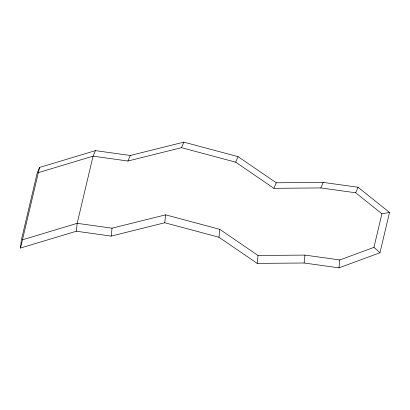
<?xml version="1.0" encoding="UTF-8"?>
<svg xmlns="http://www.w3.org/2000/svg" width="410" height="410" viewBox="0 0 410 410"><rect width="100%" height="100%" fill="white"/><g stroke="black" fill="none" stroke-linecap="round" stroke-linejoin="round"><path stroke-width="0.61" d="M20.5 248.045L21.325 240.142L37.218 172.974L39.575 167.444L95.422 150.629L130.277 155.487L183.844 142.142L238.025 156.64L276.284 182.788L323.188 182.394L358.043 187.252L389.5 212.457L379.962 252.755L338.973 267.858L304.117 262.994L257.213 263.394L218.955 237.241L164.774 222.748L111.207 236.093L76.347 231.23L20.5 248.045L39.575 167.444M76.347 231.23L77.172 223.327L93.07 156.159L95.422 150.629M111.207 236.093L112.032 228.191L165.599 214.845L219.78 229.339L258.039 255.491L304.943 255.092L339.798 259.955L373.956 247.373L381.905 213.789L355.69 192.787L320.835 187.923L273.931 188.323L235.673 162.17L181.492 147.677L127.925 161.022L93.07 156.159L37.828 172.794M164.774 222.748L165.599 214.845M218.955 237.241L219.78 229.339M257.213 263.394L258.039 255.491M304.117 262.994L304.943 255.092M338.973 267.858L339.798 259.955M127.925 161.022L130.277 155.487M181.492 147.677L183.844 142.142M235.673 162.17L238.025 156.64M273.931 188.323L276.284 182.788M320.835 187.923L323.188 182.394M355.69 192.787L358.043 187.252M22.54 239.778L77.172 223.327L112.032 228.191M381.905 213.789L389.5 212.457M373.956 247.373L379.962 252.755"/></g></svg>
